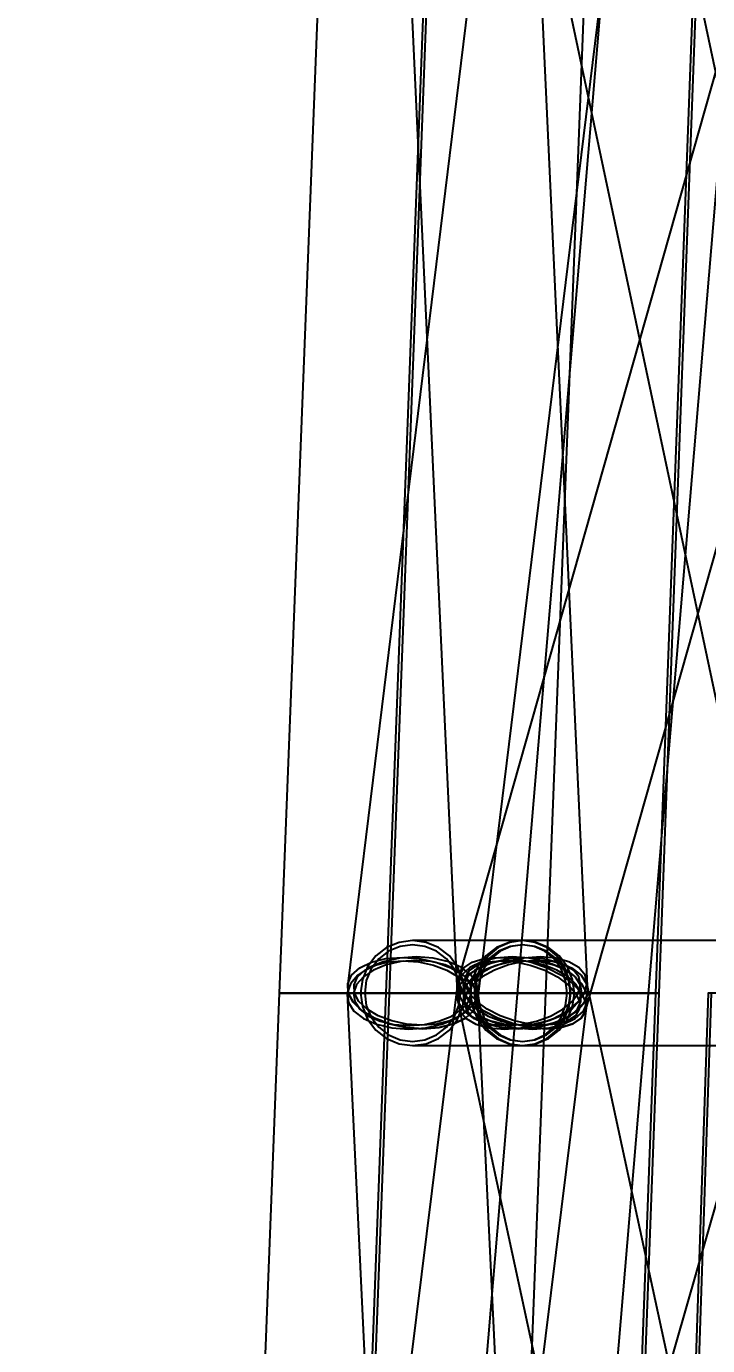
# Model space of a CAD drawing. Header units: millimetres. Extents: x -123812 to 252100, y -3000 to 639000.
# Drawn here: x -13997 to -11356, y 403634 to 408745 of the extents above; entities that cross this region are included whole.
import ezdxf

# ---------------------------------------------------------------- set-up
doc = ezdxf.new("R2010")
doc.units = ezdxf.units.MM
doc.layers.add('D-STR-DIM', color=7, linetype='Continuous', lineweight=13)
doc.layers.add('D-STR-STRC', color=7, linetype='Continuous', lineweight=25)
doc.styles.add('OpenSansCondensed-Light', font='OpenSansCondensed-Light.ttf')
doc.styles.add('TOWER_UNICODE', font='Arial Unicode.ttf')
doc.dimstyles.new('EZDXF', dxfattribs={"dimtxt": 0.25, "dimasz": 0.175, "dimexe": 0.375, "dimexo": 0.125, "dimgap": 0.1, "dimtad": 1, "dimlfac": 100, "dimzin": 12, "dimdsep": 46, "dimtxsty": 'OpenSansCondensed-Light', "dimblk": 'ARCHTICK', "dimcen": 2.5, "dimazin": 3, "dimtfac": 0.5, "dimtmove": 2, "dimatfit": 3})

# ---------------------------------------------------------------- blocks, each defined once
blk = doc.blocks.new('_ARCHTICK')
at = {"color": 0, "linetype": 'BYBLOCK', "const_width": 0.15}
blk.add_lwpolyline([(-0.5, -0.5), (0.5, 0.5)], dxfattribs=at)

msp = doc.modelspace()

# ---------------------------------------------------------------- linework, layer by layer
at = {"layer": 'D-STR-STRC'}
for points in [[(-10404.9, 425021.1), (-12515, 400021.1), (-12506.4, 400013.7), (-12481.1, 400005.3), (-12440.9, 399996.5), (-12388.4, 399988), (-12327.4, 399980.3), (-12261.9, 399974), (-12196.4, 399969.4), (-12135.3, 399966.9), (-12082.9, 399966.6), (-12042.7, 399968.7), (-12017.4, 399972.8), (-12008.8, 399978.9), (-9898.6, 424978.9)], [(-10901.3, 410069.1), (-12318.5, 405069.1), (-12318.9, 405035.8), (-12302.5, 405000), (-12270.7, 404964.2), (-12225.4, 404930.9), (-12169.8, 404902.3), (-12107.7, 404880.3), (-12043.3, 404866.5), (-11981, 404861.8), (-11925, 404866.5), (-11879.2, 404880.3), (-11846.7, 404902.3), (-11829.7, 404930.9), (-10412.5, 409930.9)], [(-12137.6, 410035.8), (-12751.3, 405035.8), (-12749.4, 405000), (-12730.5, 404964.2), (-12695.8, 404930.9), (-12647.8, 404902.3), (-12589.8, 404880.3), (-12525.6, 404866.5), (-12459.7, 404861.8), (-12396.5, 404866.5), (-12340.4, 404880.3), (-12295.1, 404902.3), (-12263.8, 404930.9), (-12248.7, 404964.2), (-11634.9, 409964.2)], [(-12558.9, 410000), (-12327.4, 405000), (-12322.7, 404964.2), (-12301.1, 404930.9), (-12264, 404902.3), (-12213.9, 404880.3), (-12154.3, 404866.5), (-12089.3, 404861.8), (-12023.2, 404866.5), (-11960.6, 404880.3), (-11905.7, 404902.3), (-11862.3, 404930.9), (-11833.3, 404964.2), (-11820.7, 405000), (-12052.2, 410000)], [(-12136.1, 409964.2), (-11075.2, 404964.2), (-11068, 404930.9), (-11044.3, 404902.3), (-11005.7, 404880.3), (-10954.8, 404866.5), (-10895, 404861.8), (-10830.5, 404866.5), (-10765.7, 404880.3), (-10704.9, 404902.3), (-10652.3, 404930.9), (-10611.5, 404964.2), (-10585.3, 405000), (-10575.4, 405035.8), (-11636.4, 410035.8)], [(-10825.3, 405203.2), (-12074.1, 405203.2), (-12122.7, 405196.3), (-12167.9, 405176), (-12206.8, 405143.7), (-12236.7, 405101.6), (-12255.4, 405052.6), (-12261.8, 405000), (-12255.4, 404947.4), (-12236.7, 404898.4), (-12206.8, 404856.3), (-12167.9, 404824), (-12122.7, 404803.7), (-12074.1, 404796.8), (-10825.3, 404796.8)], [(-10825.3, 405203.2), (-12074.1, 405203.2), (-12122.7, 405196.3), (-12167.9, 405176), (-12206.8, 405143.7), (-12236.7, 405101.6), (-12255.4, 405052.6), (-12261.8, 405000), (-12255.4, 404947.4), (-12236.7, 404898.4), (-12206.8, 404856.3), (-12167.9, 404824), (-12122.7, 404803.7), (-12074.1, 404796.8), (-10825.3, 404796.8)], [(-12443.2, 399963.8), (-11822.8, 404963.8), (-11824.6, 405000), (-11843.5, 405036.2), (-11878, 405069.9), (-11925.9, 405098.8), (-11983.9, 405121), (-12048.1, 405135), (-12114, 405139.7), (-12177.2, 405135), (-12233.4, 405121), (-12278.7, 405098.8), (-12310.1, 405069.9), (-12325.4, 405036.2), (-12945.7, 400036.2)], [(-12008.6, 400000), (-12246.7, 405000), (-12251.3, 405036.2), (-12272.9, 405069.9), (-12310, 405098.8), (-12360.1, 405121), (-12419.6, 405135), (-12484.7, 405139.7), (-12550.8, 405135), (-12613.4, 405121), (-12668.3, 405098.8), (-12711.7, 405069.9), (-12740.7, 405036.2), (-12753.3, 405000), (-12515.2, 400000)], [(-12017.7, 399930.1), (-10581.1, 404930.1), (-10580.6, 404963.8), (-10596.7, 405000), (-10628.5, 405036.2), (-10673.6, 405069.9), (-10729.1, 405098.8), (-10791.1, 405121), (-10855.5, 405135), (-10917.8, 405139.7), (-10973.8, 405135), (-11019.7, 405121), (-11052.3, 405098.8), (-11069.5, 405069.9), (-12506.1, 400069.9)], [(-10751.1, 400069.9), (-11831.5, 405069.9), (-11855.2, 405098.8), (-11893.9, 405121), (-11944.8, 405135), (-12004.5, 405139.7), (-12069, 405135), (-12133.8, 405121), (-12194.6, 405098.8), (-12247.1, 405069.9), (-12287.8, 405036.2), (-12314, 405000), (-12323.9, 404963.8), (-12316.7, 404930.1), (-11236.3, 399930.1)]]:
    msp.add_lwpolyline(points, dxfattribs=at)
for points in [[(-13016.6, 405000), (-11983.4, 405000), (-11789.4, 410000), (-12821.7, 410000)], [(-12603.3, 405000), (-11544.8, 405000), (-11358.2, 410000), (-12414.3, 410000)], [(-12590.7, 405000), (-11557.4, 405000), (-11370.1, 410000), (-12402.4, 410000)], [(-12701.5, 405000), (-12694.6, 404947.4), (-12674.5, 404898.4), (-12642.5, 404856.3), (-12600.7, 404824), (-12552.1, 404803.7), (-12500, 404796.8), (-12074.1, 404796.8), (-12021.9, 404803.7), (-11973.3, 404824), (-11931.6, 404856.3), (-11899.6, 404898.4), (-11879.5, 404947.4), (-11872.6, 405000), (-11879.5, 405052.6), (-11899.6, 405101.6), (-11931.6, 405143.7), (-11973.3, 405176), (-12021.9, 405196.3), (-12074.1, 405203.2), (-12500, 405203.2), (-12552.1, 405196.3), (-12600.7, 405176), (-12642.5, 405143.7), (-12674.5, 405101.6), (-12694.6, 405052.6)], [(-12701.5, 405000), (-12694.6, 404947.4), (-12674.5, 404898.4), (-12642.5, 404856.3), (-12600.7, 404824), (-12552.1, 404803.7), (-12500, 404796.8), (-12447.9, 404803.7), (-12399.3, 404824), (-12357.5, 404856.3), (-12325.5, 404898.4), (-12305.4, 404947.4), (-12298.5, 405000), (-12305.4, 405052.6), (-12325.5, 405101.6), (-12357.5, 405143.7), (-12399.3, 405176), (-12447.9, 405196.3), (-12500, 405203.2), (-12552.1, 405196.3), (-12600.7, 405176), (-12642.5, 405143.7), (-12674.5, 405101.6), (-12694.6, 405052.6)], [(-12701.5, 405000), (-12694.6, 404947.4), (-12674.5, 404898.4), (-12642.5, 404856.3), (-12600.7, 404824), (-12552.1, 404803.7), (-12500, 404796.8), (-12074.1, 404796.8), (-12021.9, 404803.7), (-11973.3, 404824), (-11931.6, 404856.3), (-11899.6, 404898.4), (-11879.5, 404947.4), (-11872.6, 405000), (-11879.5, 405052.6), (-11899.6, 405101.6), (-11931.6, 405143.7), (-11973.3, 405176), (-12021.9, 405196.3), (-12074.1, 405203.2), (-12500, 405203.2), (-12552.1, 405196.3), (-12600.7, 405176), (-12642.5, 405143.7), (-12674.5, 405101.6), (-12694.6, 405052.6)], [(-12701.5, 405000), (-12694.6, 404947.4), (-12674.5, 404898.4), (-12642.5, 404856.3), (-12600.7, 404824), (-12552.1, 404803.7), (-12500, 404796.8), (-12447.9, 404803.7), (-12399.3, 404824), (-12357.5, 404856.3), (-12325.5, 404898.4), (-12305.4, 404947.4), (-12298.5, 405000), (-12305.4, 405052.6), (-12325.5, 405101.6), (-12357.5, 405143.7), (-12399.3, 405176), (-12447.9, 405196.3), (-12500, 405203.2), (-12552.1, 405196.3), (-12600.7, 405176), (-12642.5, 405143.7), (-12674.5, 405101.6), (-12694.6, 405052.6)], [(-12275.5, 405000), (-12268.7, 404947.4), (-12248.5, 404898.4), (-12216.5, 404856.3), (-12174.8, 404824), (-12126.2, 404803.7), (-12074.1, 404796.8), (-12021.9, 404803.7), (-11973.3, 404824), (-11931.6, 404856.3), (-11899.6, 404898.4), (-11879.5, 404947.4), (-11872.6, 405000), (-11879.5, 405052.6), (-11899.6, 405101.6), (-11931.6, 405143.7), (-11973.3, 405176), (-12021.9, 405196.3), (-12074.1, 405203.2), (-12126.2, 405196.3), (-12174.8, 405176), (-12216.5, 405143.7), (-12248.5, 405101.6), (-12268.7, 405052.6)], [(-12275.5, 405000), (-12268.7, 404947.4), (-12248.5, 404898.4), (-12216.5, 404856.3), (-12174.8, 404824), (-12126.2, 404803.7), (-12074.1, 404796.8), (-12021.9, 404803.7), (-11973.3, 404824), (-11931.6, 404856.3), (-11899.6, 404898.4), (-11879.5, 404947.4), (-11872.6, 405000), (-11879.5, 405052.6), (-11899.6, 405101.6), (-11931.6, 405143.7), (-11973.3, 405176), (-12021.9, 405196.3), (-12074.1, 405203.2), (-12126.2, 405196.3), (-12174.8, 405176), (-12216.5, 405143.7), (-12248.5, 405101.6), (-12268.7, 405052.6)], [(-12261.8, 405000), (-12255.4, 404947.4), (-12236.7, 404898.4), (-12206.8, 404856.3), (-12167.9, 404824), (-12122.7, 404803.7), (-12074.1, 404796.8), (-12025.5, 404803.7), (-11980.2, 404824), (-11941.3, 404856.3), (-11911.5, 404898.4), (-11892.7, 404947.4), (-11886.3, 405000), (-11892.7, 405052.6), (-11911.5, 405101.6), (-11941.3, 405143.7), (-11980.2, 405176), (-12025.5, 405196.3), (-12074.1, 405203.2), (-12122.7, 405196.3), (-12167.9, 405176), (-12206.8, 405143.7), (-12236.7, 405101.6), (-12255.4, 405052.6)], [(-12261.8, 405000), (-12255.4, 404947.4), (-12236.7, 404898.4), (-12206.8, 404856.3), (-12167.9, 404824), (-12122.7, 404803.7), (-12074.1, 404796.8), (-12025.5, 404803.7), (-11980.2, 404824), (-11941.3, 404856.3), (-11911.5, 404898.4), (-11892.7, 404947.4), (-11886.3, 405000), (-11892.7, 405052.6), (-11911.5, 405101.6), (-11941.3, 405143.7), (-11980.2, 405176), (-12025.5, 405196.3), (-12074.1, 405203.2), (-12122.7, 405196.3), (-12167.9, 405176), (-12206.8, 405143.7), (-12236.7, 405101.6), (-12255.4, 405052.6)], [(-12685.6, 405000), (-12679.3, 404951.5), (-12660.7, 404906.4), (-12631.2, 404867.6), (-12592.8, 404837.9), (-12548, 404819.2), (-12500, 404812.8), (-12452, 404819.2), (-12407.2, 404837.9), (-12368.8, 404867.6), (-12339.3, 404906.4), (-12320.7, 404951.5), (-12314.4, 405000), (-12320.7, 405048.5), (-12339.3, 405093.6), (-12368.8, 405132.4), (-12407.2, 405162.1), (-12452, 405180.8), (-12500, 405187.2), (-12548, 405180.8), (-12592.8, 405162.1), (-12631.2, 405132.4), (-12660.7, 405093.6), (-12679.3, 405048.5)], [(-12685.6, 405000), (-12679.3, 404951.5), (-12660.7, 404906.4), (-12631.2, 404867.6), (-12592.8, 404837.9), (-12548, 404819.2), (-12500, 404812.8), (-12452, 404819.2), (-12407.2, 404837.9), (-12368.8, 404867.6), (-12339.3, 404906.4), (-12320.7, 404951.5), (-12314.4, 405000), (-12320.7, 405048.5), (-12339.3, 405093.6), (-12368.8, 405132.4), (-12407.2, 405162.1), (-12452, 405180.8), (-12500, 405187.2), (-12548, 405180.8), (-12592.8, 405162.1), (-12631.2, 405132.4), (-12660.7, 405093.6), (-12679.3, 405048.5)], [(-12259.7, 405000), (-12253.3, 404951.5), (-12234.8, 404906.4), (-12205.3, 404867.6), (-12166.9, 404837.9), (-12122.1, 404819.2), (-12074.1, 404812.8), (-12026, 404819.2), (-11981.3, 404837.9), (-11942.8, 404867.6), (-11913.3, 404906.4), (-11894.8, 404951.5), (-11888.5, 405000), (-11894.8, 405048.5), (-11913.3, 405093.6), (-11942.8, 405132.4), (-11981.3, 405162.1), (-12026, 405180.8), (-12074.1, 405187.2), (-12122.1, 405180.8), (-12166.9, 405162.1), (-12205.3, 405132.4), (-12234.8, 405093.6), (-12253.3, 405048.5)], [(-12259.7, 405000), (-12253.3, 404951.5), (-12234.8, 404906.4), (-12205.3, 404867.6), (-12166.9, 404837.9), (-12122.1, 404819.2), (-12074.1, 404812.8), (-12026, 404819.2), (-11981.3, 404837.9), (-11942.8, 404867.6), (-11913.3, 404906.4), (-11894.8, 404951.5), (-11888.5, 405000), (-11894.8, 405048.5), (-11913.3, 405093.6), (-11942.8, 405132.4), (-11981.3, 405162.1), (-12026, 405180.8), (-12074.1, 405187.2), (-12122.1, 405180.8), (-12166.9, 405162.1), (-12205.3, 405132.4), (-12234.8, 405093.6), (-12253.3, 405048.5)], [(-12247, 405000), (-12241.1, 404951.5), (-12223.9, 404906.4), (-12196.4, 404867.6), (-12160.5, 404837.9), (-12118.8, 404819.2), (-12074.1, 404812.8), (-12029.3, 404819.2), (-11987.6, 404837.9), (-11951.8, 404867.6), (-11924.3, 404906.4), (-11907, 404951.5), (-11901.1, 405000), (-11907, 405048.5), (-11924.3, 405093.6), (-11951.8, 405132.4), (-11987.6, 405162.1), (-12029.3, 405180.8), (-12074.1, 405187.2), (-12118.8, 405180.8), (-12160.5, 405162.1), (-12196.4, 405132.4), (-12223.9, 405093.6), (-12241.1, 405048.5)], [(-12247, 405000), (-12241.1, 404951.5), (-12223.9, 404906.4), (-12196.4, 404867.6), (-12160.5, 404837.9), (-12118.8, 404819.2), (-12074.1, 404812.8), (-12029.3, 404819.2), (-11987.6, 404837.9), (-11951.8, 404867.6), (-11924.3, 404906.4), (-11907, 404951.5), (-11901.1, 405000), (-11907, 405048.5), (-11924.3, 405093.6), (-11951.8, 405132.4), (-11987.6, 405162.1), (-12029.3, 405180.8), (-12074.1, 405187.2), (-12118.8, 405180.8), (-12160.5, 405162.1), (-12196.4, 405132.4), (-12223.9, 405093.6), (-12241.1, 405048.5)], [(-12753.3, 405000), (-12748.7, 404963.8), (-12727.1, 404930.1), (-12690, 404901.2), (-12639.9, 404879), (-12580.4, 404865), (-12515.3, 404860.3), (-12449.2, 404865), (-12386.6, 404879), (-12331.7, 404901.2), (-12288.3, 404930.1), (-12259.3, 404963.8), (-12246.7, 405000), (-12251.3, 405036.2), (-12272.9, 405069.9), (-12310, 405098.8), (-12360.1, 405121), (-12419.6, 405135), (-12484.7, 405139.7), (-12550.8, 405135), (-12613.4, 405121), (-12668.3, 405098.8), (-12711.7, 405069.9), (-12740.7, 405036.2)], [(-12250.6, 405000), (-12248.7, 404964.2), (-12263.8, 404930.9), (-12295.1, 404902.3), (-12340.4, 404880.3), (-12396.5, 404866.5), (-12459.7, 404861.8), (-12525.6, 404866.5), (-12589.8, 404880.3), (-12647.8, 404902.3), (-12695.8, 404930.9), (-12730.5, 404964.2), (-12749.4, 405000), (-12751.3, 405035.8), (-12736.2, 405069.1), (-12704.9, 405097.7), (-12659.6, 405119.7), (-12603.5, 405133.5), (-12540.3, 405138.2), (-12474.4, 405133.5), (-12410.2, 405119.7), (-12352.2, 405097.7), (-12304.2, 405069.1), (-12269.5, 405035.8)], [(-12728.4, 405000), (-12724.2, 404967.4), (-12704.7, 404937), (-12671.3, 404910.9), (-12626.2, 404890.9), (-12572.5, 404878.3), (-12513.8, 404874), (-12454.2, 404878.3), (-12397.8, 404890.9), (-12348.3, 404910.9), (-12309.1, 404937), (-12283, 404967.4), (-12271.6, 405000), (-12275.8, 405032.6), (-12295.3, 405063), (-12328.7, 405089.1), (-12373.8, 405109.1), (-12427.5, 405121.7), (-12486.2, 405126), (-12545.8, 405121.7), (-12602.2, 405109.1), (-12651.7, 405089.1), (-12690.9, 405063), (-12717, 405032.6)], [(-12275.1, 405000), (-12273.4, 404967.7), (-12287.1, 404937.7), (-12315.3, 404911.9), (-12356.1, 404892.1), (-12406.7, 404879.6), (-12463.6, 404875.4), (-12523.1, 404879.6), (-12580.9, 404892.1), (-12633.3, 404911.9), (-12676.6, 404937.7), (-12707.8, 404967.7), (-12724.9, 405000), (-12726.6, 405032.3), (-12712.9, 405062.3), (-12684.7, 405088.1), (-12643.9, 405107.9), (-12593.3, 405120.4), (-12536.4, 405124.6), (-12476.9, 405120.4), (-12419.1, 405107.9), (-12366.7, 405088.1), (-12323.4, 405062.3), (-12292.2, 405032.3)], [(-11820.7, 405000), (-11833.3, 404964.2), (-11862.3, 404930.9), (-11905.7, 404902.3), (-11960.6, 404880.3), (-12023.2, 404866.5), (-12089.3, 404861.8), (-12154.3, 404866.5), (-12213.9, 404880.3), (-12264, 404902.3), (-12301.1, 404930.9), (-12322.7, 404964.2), (-12327.4, 405000), (-12314.9, 405035.8), (-12285.9, 405069.1), (-12242.5, 405097.7), (-12187.6, 405119.7), (-12125, 405133.5), (-12058.9, 405138.2), (-11993.8, 405133.5), (-11934.2, 405119.7), (-11884.2, 405097.7), (-11847.1, 405069.1), (-11825.4, 405035.8)], [(-12323.5, 405000), (-12304.7, 404963.8), (-12270.1, 404930.1), (-12222.2, 404901.2), (-12164.2, 404879), (-12100.1, 404865), (-12034.1, 404860.3), (-11970.9, 404865), (-11914.8, 404879), (-11869.4, 404901.2), (-11838.1, 404930.1), (-11822.8, 404963.8), (-11824.6, 405000), (-11843.5, 405036.2), (-11878, 405069.9), (-11925.9, 405098.8), (-11983.9, 405121), (-12048.1, 405135), (-12114, 405139.7), (-12177.2, 405135), (-12233.4, 405121), (-12278.7, 405098.8), (-12310.1, 405069.9), (-12325.4, 405036.2)], [(-12314, 405000), (-12323.9, 404963.8), (-12316.7, 404930.1), (-12292.9, 404901.2), (-12254.3, 404879), (-12203.4, 404865), (-12143.6, 404860.3), (-12079.2, 404865), (-12014.3, 404879), (-11953.6, 404901.2), (-11901, 404930.1), (-11860.3, 404963.8), (-11834.1, 405000), (-11824.3, 405036.2), (-11831.5, 405069.9), (-11855.2, 405098.8), (-11893.9, 405121), (-11944.8, 405135), (-12004.5, 405139.7), (-12069, 405135), (-12133.8, 405121), (-12194.6, 405098.8), (-12247.1, 405069.9), (-12287.8, 405036.2)], [(-11845.6, 405000), (-11829.3, 404964.2), (-11829.7, 404930.9), (-11846.7, 404902.3), (-11879.2, 404880.3), (-11925, 404866.5), (-11981, 404861.8), (-12043.3, 404866.5), (-12107.7, 404880.3), (-12169.8, 404902.3), (-12225.4, 404930.9), (-12270.7, 404964.2), (-12302.5, 405000), (-12318.9, 405035.8), (-12318.5, 405069.1), (-12301.5, 405097.7), (-12268.9, 405119.7), (-12223.1, 405133.5), (-12167.2, 405138.2), (-12104.9, 405133.5), (-12040.5, 405119.7), (-11978.4, 405097.7), (-11922.8, 405069.1), (-11877.5, 405035.8)], [(-11845.7, 405000), (-11857, 404967.7), (-11883.1, 404937.7), (-11922.3, 404911.9), (-11971.7, 404892.1), (-12028.2, 404879.6), (-12087.8, 404875.4), (-12146.4, 404879.6), (-12200.2, 404892.1), (-12245.3, 404911.9), (-12278.7, 404937.7), (-12298.3, 404967.7), (-12302.5, 405000), (-12291.2, 405032.3), (-12265, 405062.3), (-12225.9, 405088.1), (-12176.4, 405107.9), (-12119.9, 405120.4), (-12060.4, 405124.6), (-12001.7, 405120.4), (-11948, 405107.9), (-11902.9, 405088.1), (-11869.4, 405062.3), (-11849.9, 405032.3)], [(-12299, 405000), (-12282, 404967.4), (-12250.8, 404937), (-12207.6, 404910.9), (-12155.3, 404890.9), (-12097.5, 404878.3), (-12038.1, 404874), (-11981.1, 404878.3), (-11930.4, 404890.9), (-11889.6, 404910.9), (-11861.3, 404937), (-11847.5, 404967.4), (-11849.2, 405000), (-11866.2, 405032.6), (-11897.3, 405063), (-11940.5, 405089.1), (-11992.8, 405109.1), (-12050.6, 405121.7), (-12110.1, 405126), (-12167.1, 405121.7), (-12217.7, 405109.1), (-12258.6, 405089.1), (-12286.9, 405063), (-12300.6, 405032.6)], [(-12290.4, 405000), (-12299.3, 404967.4), (-12292.8, 404937), (-12271.4, 404910.9), (-12236.6, 404890.9), (-12190.6, 404878.3), (-12136.8, 404874), (-12078.7, 404878.3), (-12020.2, 404890.9), (-11965.4, 404910.9), (-11918.1, 404937), (-11881.3, 404967.4), (-11857.7, 405000), (-11848.9, 405032.6), (-11855.4, 405063), (-11876.8, 405089.1), (-11911.6, 405109.1), (-11957.5, 405121.7), (-12011.4, 405126), (-12069.5, 405121.7), (-12127.9, 405109.1), (-12182.7, 405089.1), (-12230.1, 405063), (-12266.8, 405032.6)], [(-11868.1, 405000), (-11853.4, 404967.7), (-11853.7, 404937.7), (-11869.1, 404911.9), (-11898.4, 404892.1), (-11939.7, 404879.6), (-11990.1, 404875.4), (-12046.3, 404879.6), (-12104.4, 404892.1), (-12160.4, 404911.9), (-12210.5, 404937.7), (-12251.3, 404967.7), (-12280.1, 405000), (-12294.8, 405032.3), (-12294.4, 405062.3), (-12279.1, 405088.1), (-12249.8, 405107.9), (-12208.5, 405120.4), (-12158, 405124.6), (-12101.8, 405120.4), (-12043.8, 405107.9), (-11987.8, 405088.1), (-11937.7, 405062.3), (-11896.8, 405032.3)], [(-13211.6, 400000), (-12177.3, 400000), (-11983.4, 405000), (-13016.6, 405000)], [(-11983.4, 405000), (-12001, 405000), (-12052.6, 405000), (-12134.7, 405000), (-12241.7, 405000), (-12366.3, 405000), (-12500, 405000), (-12633.7, 405000), (-12758.3, 405000), (-12865.3, 405000), (-12947.4, 405000), (-12999, 405000), (-13016.6, 405000), (-12999, 405000), (-12947.4, 405000), (-12865.3, 405000), (-12758.3, 405000), (-12633.7, 405000), (-12500, 405000), (-12366.3, 405000), (-12241.7, 405000), (-12134.7, 405000), (-12052.6, 405000), (-12001, 405000)], [(-12792.3, 400000), (-11731.5, 400000), (-11544.8, 405000), (-12603.3, 405000)], [(-12779, 400000), (-11744.8, 400000), (-11557.4, 405000), (-12590.7, 405000)], [(-11544.8, 405000), (-11562.9, 405000), (-11615.7, 405000), (-11699.9, 405000), (-11809.5, 405000), (-11937.1, 405000), (-12074.1, 405000), (-12211, 405000), (-12338.7, 405000), (-12448.3, 405000), (-12532.4, 405000), (-12585.3, 405000), (-12603.3, 405000), (-12585.3, 405000), (-12532.4, 405000), (-12448.3, 405000), (-12338.7, 405000), (-12211, 405000), (-12074.1, 405000), (-11937.1, 405000), (-11809.5, 405000), (-11699.9, 405000), (-11615.7, 405000), (-11562.9, 405000)], [(-11544.8, 405000), (-11562.9, 405000), (-11615.7, 405000), (-11699.9, 405000), (-11809.5, 405000), (-11937.1, 405000), (-12074.1, 405000), (-12211, 405000), (-12338.7, 405000), (-12448.3, 405000), (-12532.4, 405000), (-12585.3, 405000), (-12603.3, 405000), (-12585.3, 405000), (-12532.4, 405000), (-12448.3, 405000), (-12338.7, 405000), (-12211, 405000), (-12074.1, 405000), (-11937.1, 405000), (-11809.5, 405000), (-11699.9, 405000), (-11615.7, 405000), (-11562.9, 405000)], [(-11557.4, 405000), (-11575, 405000), (-11626.6, 405000), (-11708.8, 405000), (-11815.8, 405000), (-11940.4, 405000), (-12074.1, 405000), (-12207.8, 405000), (-12332.4, 405000), (-12439.4, 405000), (-12521.5, 405000), (-12573.1, 405000), (-12590.7, 405000), (-12573.1, 405000), (-12521.5, 405000), (-12439.4, 405000), (-12332.4, 405000), (-12207.8, 405000), (-12074.1, 405000), (-11940.4, 405000), (-11815.8, 405000), (-11708.8, 405000), (-11626.6, 405000), (-11575, 405000)], [(-11612.2, 405000), (-11628, 405000), (-11674.1, 405000), (-11747.5, 405000), (-11843.2, 405000), (-11954.5, 405000), (-12074.1, 405000), (-12193.6, 405000), (-12305, 405000), (-12400.6, 405000), (-12474, 405000), (-12520.2, 405000), (-12535.9, 405000), (-12520.2, 405000), (-12474, 405000), (-12400.6, 405000), (-12305, 405000), (-12193.6, 405000), (-12074.1, 405000), (-11954.5, 405000), (-11843.2, 405000), (-11747.5, 405000), (-11674.1, 405000), (-11628, 405000)], [(-11612.2, 405000), (-11628, 405000), (-11674.1, 405000), (-11747.5, 405000), (-11843.2, 405000), (-11954.5, 405000), (-12074.1, 405000), (-12193.6, 405000), (-12305, 405000), (-12400.6, 405000), (-12474, 405000), (-12520.2, 405000), (-12535.9, 405000), (-12520.2, 405000), (-12474, 405000), (-12400.6, 405000), (-12305, 405000), (-12193.6, 405000), (-12074.1, 405000), (-11954.5, 405000), (-11843.2, 405000), (-11747.5, 405000), (-11674.1, 405000), (-11628, 405000)], [(-11524.1, 400000), (-10463.3, 400000), (-10296.1, 405000), (-11354.5, 405000)], [(-11510.8, 400000), (-10476.6, 400000), (-10308.7, 405000), (-11342, 405000)]]:
    msp.add_lwpolyline(points, close=True, dxfattribs=at)

# ---------------------------------------------------------------- dimensions: what is measured, and where the dimension line sits
at = {"layer": 'D-STR-DIM'}
msp.add_linear_dim(base=(-112000, 0), p1=(0, 0), p2=(0, 634000), angle=90, dimstyle='EZDXF', override={"dimtxt": 8400, "dimasz": 3750, "dimexe": 2100, "dimexo": 1800, "dimgap": 2100, "dimtad": 1, "dimdec": 0, "dimlfac": 1, "dimlunit": 2, "dimtxsty": 'TOWER_UNICODE', "dimclrd": 7, "dimclre": 7, "dimclrt": 7}, dxfattribs=at).render()

doc.saveas('drawing.dxf')
